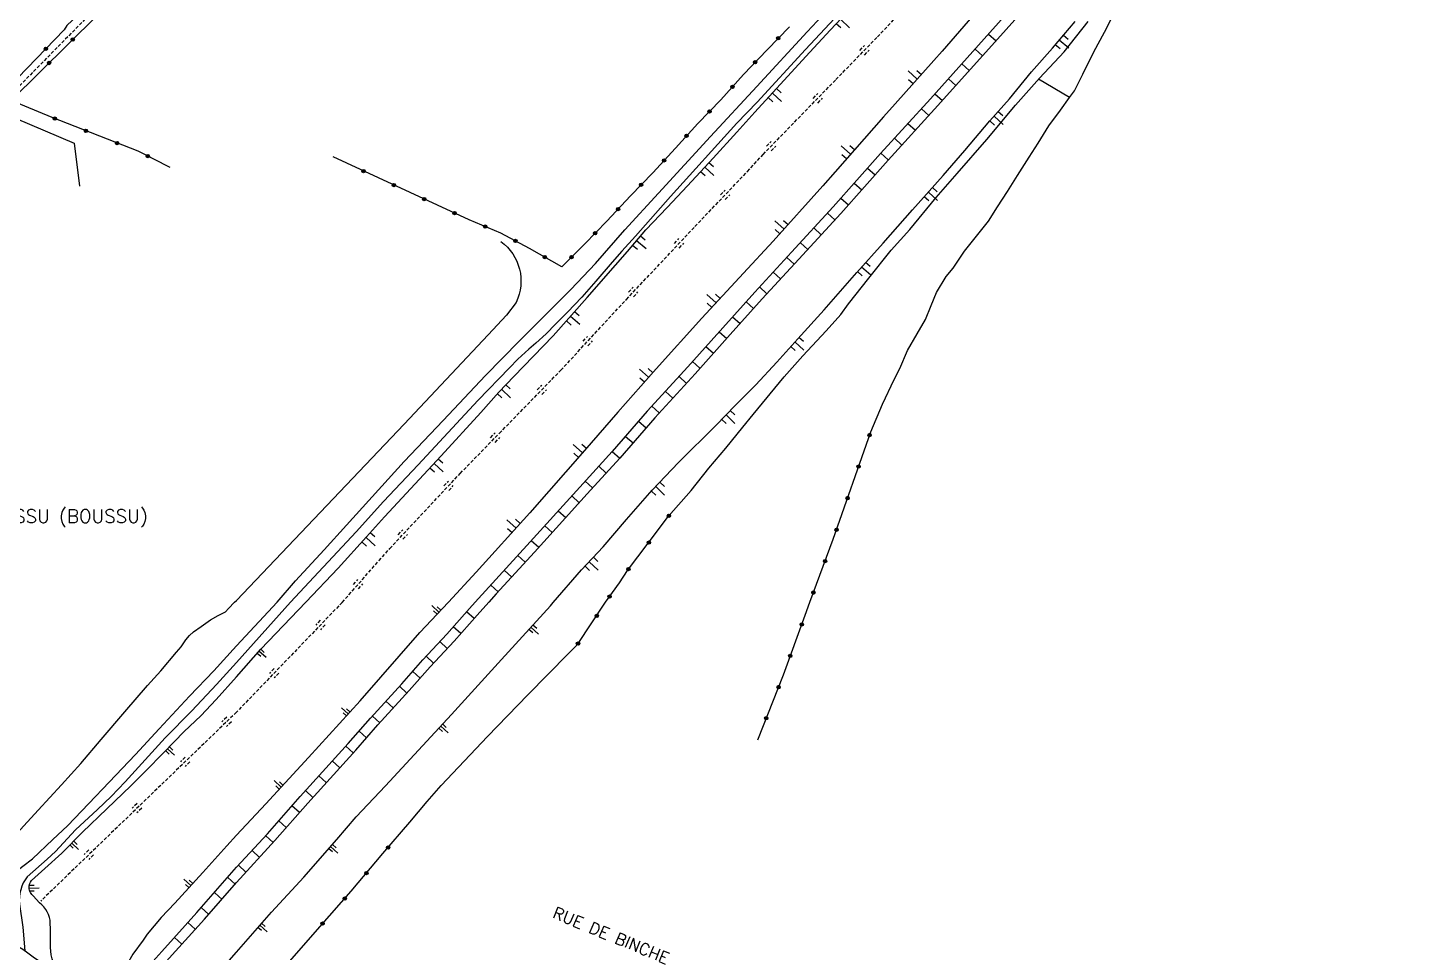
# Model space of a CAD drawing. Header units: millimetres. Extents: x 109000 to 110000, y 124000 to 125001.
# Drawn here: x 109468.8 to 109676, y 124197.7 to 124335.9 of the extents above; entities that cross this region are included whole.
import ezdxf
from ezdxf.enums import TextEntityAlignment as Align

# ---------------------------------------------------------------- set-up
doc = ezdxf.new("R2010")
doc.units = ezdxf.units.MM
doc.linetypes.add('DASHED', pattern=[0.75, 0.5, -0.25])
doc.layers.get('0').update_dxf_attribs({"linetype": 'CONTINUOUS'})
for name, color, linetype in [('W0001', 6, 'DASHED'), ('W0008', 7, 'CONTINUOUS'), ('W0100', 7, 'CONTINUOUS'), ('W0211', 2, 'CONTINUOUS'), ('W0220', 5, 'DASHED'), ('W0322', 7, 'CONTINUOUS'), ('W0700', 7, 'CONTINUOUS'), ('W0980', 7, 'CONTINUOUS'), ('W0989', 7, 'CONTINUOUS')]:
    doc.layers.add(name, color=color, linetype=linetype)
doc.styles.get("Standard").update_dxf_attribs({"font": 'romans.shx', "width": 0.85})

# ---------------------------------------------------------------- blocks, each defined once
blk = doc.blocks.new('TP15')
at = {"color": 0}
for p, q in [((0, 1), (0, 0)), ((-0.289, 0.5), (-0.289, 0)), ((0.289, 0.5), (0.289, 0))]:
    blk.add_line(p, q, dxfattribs=at)
blk = doc.blocks.new('TP13')
at = {"layer": 'W0700', "color": 0}
blk.add_line((0, 0), (0, 1.5), dxfattribs=at)
blk = doc.blocks.new('TP06')
at = {"layer": 'W0220', "color": 0}
for p, q in [((-0.5, 0.5), (0.5, 0.5)), ((-0.5, -0.5), (0.5, -0.5))]:
    blk.add_line(p, q, dxfattribs=at)
blk = doc.blocks.new('t322o')
at = {"color": 0, "linetype": 'Continuous'}
for radius in [0.25, 0.15]:
    blk.add_circle((0, 0), radius, dxfattribs=at)
blk = doc.blocks.new('HB')
at = {"layer": 'W0211', "xscale": 3.174889739122591, "yscale": 1.848669772341964, "zscale": 3.174889739122591, "rotation": 180}
blk.add_blockref('TP15', (0, 0), dxfattribs=at)

msp = doc.modelspace()

# ---------------------------------------------------------------- linework, layer by layer
at = {"layer": 'W0001'}
msp.add_lwpolyline([(109500.07, 124360.85), (109483.18, 124343.06), (109465.08, 124324.66), (109430.26, 124291.56), (109421.9, 124283.98)], dxfattribs=at)
msp.add_lwpolyline([(109433.68, 124195.9, -0.139417), (109451.89, 124200.36, -0.093409), (109470.52, 124193.21), (109489.76, 124178.26), (109500, 124172.82)], format="xyb", dxfattribs=at)
at = {"layer": 'W0008'}
msp.add_lwpolyline([(109428.78, 124250), (109430.95, 124227.3), (109432.47, 124213.58, 0.342169), (109437.64, 124206.56), (109441.64, 124205.75), (109444.84, 124205.58, -0.062403), (109454.53, 124204.15, -0.046425), (109462.22, 124201.5, -0.078728), (109474.75, 124192.66), (109478.83, 124189.06)], format="xyb", dxfattribs=at)
at = {"layer": 'W0100'}
for points in [[(109624.48, 124325.45), (109625.23, 124326.45), (109626.48, 124328.95), (109628.15, 124332.28), (109629.74, 124335.2), (109631.07, 124337.87), (109632.24, 124340.12), (109633.49, 124342.79), (109634.57, 124344.37), (109636.16, 124346.54), (109637.58, 124348.45), (109639.25, 124350.2), (109640.41, 124351.54), (109642.41, 124353.54), (109645, 124355.87), (109647.59, 124358.12), (109649.75, 124360.12), (109651.01, 124361.29), (109654.84, 124364.12), (109656.51, 124365.37), (109670.11, 124375.87), (109676.03, 124381.12)], [(109594.45, 124342.71), (109585.06, 124332.64), (109577.81, 124324.75), (109574.77, 124321.6), (109564.84, 124310.62), (109559.62, 124304.71), (109557.59, 124302.47), (109556.15, 124300.82), (109553.69, 124297.99), (109551.61, 124295.59), (109549.48, 124293.35), (109547.67, 124291.54), (109546.28, 124290.1), (109544.73, 124288.72), (109543.67, 124287.81), (109542.07, 124286.32), (109540.79, 124285.04), (109536.09, 124280.14), (109527.13, 124270.54), (109521.96, 124265.05), (109517.9, 124260.52), (109508.09, 124250)], [(109506.09, 124250), (109508.84, 124253.17), (109513.11, 124257.82), (109516.44, 124261.52), (109525.08, 124271.01), (109530.87, 124277.18), (109537.23, 124283.91), (109542.27, 124289.04), (109549.96, 124296.72), (109553.66, 124300.61), (109558.03, 124305.64), (109563.06, 124311.14), (109570.85, 124319.59), (109577.78, 124327.08), (109585.28, 124335.24), (109589.75, 124340.08)], [(109567.93, 124266.68), (109570.6, 124270.04), (109573.15, 124273.05), (109575.7, 124276.18), (109577.21, 124278.04), (109581.85, 124283.71), (109584.63, 124286.84), (109588.11, 124290.55), (109590.31, 124292.99), (109591.47, 124294.61), (109594.49, 124298.43), (109597.85, 124302.6), (109600.64, 124305.73), (109604.58, 124310.49), (109607.71, 124314.08), (109612.12, 124319.18), (109616.41, 124324.28), (109620.01, 124328.33), (109623.72, 124332.27), (109627.31, 124336.79)], [(109596.54, 124279.61), (109598.29, 124283.28), (109599.12, 124284.95), (109600.29, 124287.61), (109601.71, 124290.11), (109602.96, 124292.28), (109603.8, 124294.36), (109604.63, 124296.28), (109606.05, 124298.7), (109607.13, 124299.95), (109608.8, 124302.45), (109610.39, 124304.45), (109612.39, 124306.95), (109613.72, 124309.12), (109615.22, 124311.37), (109616.72, 124313.78), (109618.48, 124316.53), (109619.81, 124318.62), (109621.4, 124321.2), (109623.15, 124323.53), (109624.48, 124325.45), (109619.89, 124328.2)], [(109464.73, 124323.29), (109475.73, 124318.62), (109476.53, 124312.18)], [(109470.34, 124218.91), (109473.86, 124222.7), (109476.75, 124225.87), (109479.76, 124229.49), (109483.33, 124233.63), (109486.72, 124237.54), (109488.68, 124239.73), (109491.01, 124242.53), (109491.75, 124243.31), (109492.42, 124244.39), (109492.99, 124245.01), (109493.57, 124245.56), (109494.71, 124246.36), (109496.11, 124247.36), (109497.26, 124248.02), (109498.34, 124248.55), (109498.81, 124249.08), (109499.68, 124250)], [(109499.68, 124250), (109500, 124250.25)], [(109500, 124241.01), (109508.09, 124250)], [(109500, 124243.49), (109506.09, 124250)], [(109458.67, 124202.92), (109459.61, 124204.04), (109461.69, 124205.63), (109464.87, 124208.03), (109468.05, 124210.55), (109469.53, 124211.65), (109472.54, 124214.55), (109474.73, 124216.57), (109477.92, 124219.91), (109480.99, 124223.11), (109484.88, 124227.25), (109488.42, 124231.09), (109492.97, 124235.96), (109496.59, 124239.75), (109500, 124243.49)]]:
    msp.add_lwpolyline(points, dxfattribs=at)
for points in [[(109539.51, 124303.93, -0.36117), (109541.79, 124294.82), (109540.37, 124292.93), (109537.61, 124289.99), (109525.08, 124276.61), (109500, 124250.25)], [(109500, 124241.01), (109497.03, 124237.68), (109493.32, 124233.76), (109489.35, 124229.75), (109483.35, 124223.13), (109481.26, 124220.95), (109479.21, 124219.03), (109475.96, 124215.96), (109472.94, 124212.73), (109471.7, 124211.57), (109468.71, 124208.97, 0.193325), (109467.57, 124204.86), (109468.05, 124201.43), (109468.38, 124197.89)]]:
    msp.add_lwpolyline(points, format="xyb", dxfattribs=at)
at = {"layer": 'W0211'}
for points in [[(109510.38, 124250.02), (109515.18, 124255.08), (109519.45, 124259.78), (109522.12, 124262.76), (109530.6, 124271.87), (109536.52, 124278.38), (109539.19, 124281.41), (109541.43, 124283.76), (109547.35, 124289.84), (109552.41, 124295.54), (109556.63, 124300.39), (109558.44, 124302.41), (109561.16, 124305.67), (109564.36, 124309.02), (109567.4, 124312.22), (109571.24, 124316.38), (109574.77, 124320.27), (109577.49, 124323.26), (109585.11, 124331.57), (109588.74, 124335.51), (109593.12, 124340.2)], [(109609.99, 124337.61), (109605.45, 124332.36), (109604.2, 124330.97), (109598.45, 124324.48), (109596.7, 124322.53), (109592.35, 124317.64), (109589.46, 124314.34), (109587.61, 124312.24), (109580.21, 124303.96), (109575.76, 124299.16), (109569.57, 124292.47), (109562.72, 124284.88), (109556.97, 124278.39), (109552.03, 124272.7), (109543.83, 124263.36), (109535.84, 124254.48), (109531.69, 124250)], [(109547.35, 124249.96), (109551.58, 124254.82), (109554.79, 124258.3), (109558.27, 124262.34), (109562.13, 124266.74), (109566.07, 124270.86), (109571.67, 124276.46), (109574.52, 124279.39), (109577.64, 124282.51), (109580.76, 124285.9), (109583.88, 124289.38), (109587.82, 124293.69), (109592.69, 124299.29), (109596.63, 124303.69), (109601.04, 124308.64), (109605.63, 124313.77), (109608.84, 124317.53), (109612.6, 124321.93), (109615.54, 124325.23), (109618.84, 124329.27), (109621.96, 124332.84), (109625.35, 124336.79)], [(109500, 124238.83), (109503.66, 124243), (109510.38, 124250.02)], [(109500, 124215.16), (109504.38, 124219.87), (109510.74, 124226.81), (109518.48, 124235.26), (109527.38, 124245.46), (109531.69, 124250)], [(109500, 124197.68), (109505.21, 124203.69), (109510.07, 124208.9), (109515, 124214.53), (109517.89, 124217.91), (109522.25, 124222.55), (109532.14, 124233.22), (109539.63, 124241.45), (109546.93, 124249.46), (109547.35, 124249.96)], [(109525.91, 124217.12), (109528.52, 124220.22), (109530.59, 124222.62), (109537.51, 124229.94), (109543.53, 124236.16), (109549.59, 124242.27), (109550.95, 124243.69)], [(109500, 124215.16), (109498.54, 124213.59), (109494.97, 124209.6), (109490.8, 124205.02), (109488.75, 124202.86), (109486.67, 124200.37), (109486.03, 124199.49), (109484.52, 124197.38), (109483.64, 124195.87), (109482.72, 124194.31), (109482.09, 124193.24), (109481.37, 124191.92)], [(109500, 124187.13), (109501.96, 124189.36), (109504.91, 124192.83), (109507.98, 124196.33), (109512.43, 124201.45)], [(109489.36, 124187.41), (109490.51, 124188.19), (109491.88, 124189.16), (109493.9, 124191.12), (109495.81, 124192.89), (109497.87, 124195.25), (109497.87, 124195.25), (109500, 124197.68)]]:
    msp.add_lwpolyline(points, dxfattribs=at)
msp.add_lwpolyline([(109479.21, 124189.49), (109477.28, 124191.28), (109475.75, 124192.55), (109473.9, 124194.3, -0.215858), (109472.22, 124198.41), (109472.2, 124201.18), (109472.17, 124202.01, 0.227586), (109470.57, 124205.05), (109469.63, 124206.11, -0.443911), (109469.38, 124208.42), (109471.36, 124210.19), (109473.91, 124212.5), (109477, 124215.64), (109480.61, 124219.12), (109484.19, 124222.57), (109486.39, 124224.74), (109489.16, 124227.51), (109492.18, 124230.69), (109494.68, 124233.03), (109496.96, 124235.47), (109500, 124238.83)], format="xyb", dxfattribs=at)
at = {"layer": 'W0220'}
for points in [[(109515.8, 124249.98), (109521.3, 124256.22), (109522.9, 124258.02), (109533.44, 124269.26), (109539.29, 124275.25), (109548.48, 124284.68), (109558.27, 124295.27), (109568.52, 124306.15), (109576.36, 124314.39), (109578.71, 124316.94), (109589.6, 124328.12), (109595.8, 124334.51), (109599.95, 124338.85)], [(109515.8, 124249.98), (109500, 124233.56)], [(109500, 124233.56), (109470.73, 124205.32)]]:
    msp.add_lwpolyline(points, dxfattribs=at)
at = {"layer": 'W0322'}
for points in [[(109490.1, 124315), (109485.31, 124317.4), (109472.47, 124322.43), (109466.33, 124325.01), (109479.17, 124337.71), (109486.36, 124344.83), (109489.86, 124348.27), (109496.67, 124355.63), (109500, 124359.29)], [(109482.61, 124343.73), (109474.62, 124336.18), (109474.25, 124335.56), (109464.55, 124325.56)], [(109582.63, 124336), (109579.3, 124332.59), (109575.79, 124328.89), (109572.37, 124325.09), (109568.95, 124321.58), (109565.63, 124317.88), (109562.21, 124314.18), (109558.88, 124310.76), (109555.37, 124306.97), (109552.05, 124303.55), (109548.63, 124300.14), (109543.79, 124302.89), (109539.51, 124305.17), (109534.76, 124307.16), (109514.44, 124316.55)], [(109585.7, 124250.03), (109589.2, 124259.44), (109594.79, 124275.45), (109596.54, 124279.61)], [(109555.17, 124250), (109557.26, 124252.89), (109558.42, 124254.74), (109561.55, 124258.8), (109564.56, 124262.85), (109567.93, 124266.68)], [(109550.95, 124243.69), (109555.17, 124250)], [(109577.9, 124229.41), (109581.74, 124239.15), (109584.99, 124248.08), (109585.7, 124250.03)], [(109460.18, 124207.85), (109463.31, 124211.27), (109470.34, 124218.91)], [(109512.43, 124201.45), (109517.13, 124206.79), (109521.88, 124212.42), (109525.91, 124217.12)]]:
    msp.add_lwpolyline(points, dxfattribs=at)
at = {"layer": 'W0700'}
for points in [[(109619.94, 124343.39), (109612.6, 124335.14), (109603.7, 124325.23), (109596.27, 124317.07), (109589.2, 124309.1), (109582.96, 124302.31), (109577.45, 124296.35), (109572.68, 124291.03), (109567.45, 124285.17), (109561.39, 124278.56), (109556.16, 124272.51), (109551.3, 124267.2), (109543.41, 124258.48), (109537.72, 124252.25), (109535.67, 124250)], [(109621.07, 124342.4), (109613.72, 124334.14), (109604.81, 124324.23), (109597.38, 124316.07), (109590.31, 124308.09), (109584.06, 124301.3), (109578.56, 124295.34), (109573.8, 124290.03), (109568.56, 124284.16), (109562.51, 124277.57), (109557.29, 124271.52), (109552.41, 124266.19), (109544.52, 124257.48), (109538.83, 124251.24), (109537.7, 124250)], [(109500, 124208.09), (109505.75, 124214.38), (109510.64, 124219.98), (109517.83, 124227.9), (109521.13, 124231.65), (109525.8, 124236.82), (109528.96, 124240.36), (109532.55, 124244.2), (109535.96, 124248.05), (109537.7, 124250)], [(109500, 124210.38), (109504.64, 124215.38), (109509.52, 124220.98), (109516.71, 124228.89), (109520.01, 124232.65), (109524.69, 124237.82), (109527.85, 124241.37), (109531.44, 124245.21), (109534.84, 124249.05), (109535.67, 124250)], [(109467.04, 124173.11), (109471.18, 124177.91), (109476.48, 124183.95), (109483.02, 124191.3), (109488.83, 124197.8), (109494.09, 124203.63), (109500, 124210.38)], [(109468.19, 124172.16), (109472.31, 124176.92), (109477.6, 124182.95), (109484.14, 124190.3), (109489.94, 124196.8), (109495.21, 124202.63), (109500, 124208.09)]]:
    msp.add_lwpolyline(points, dxfattribs=at)

# ---------------------------------------------------------------- block references
at = {"layer": 'W0211'}
for p, rotation in [((109590.25, 124337.14), 46.99769302363224), ((109622.98, 124334.02), 49.26569379080026), ((109601.75, 124328.2), 228.4799870047995), ((109580.1, 124326.1), 47.46592440413045), ((109613.22, 124322.63), 48.34290310244602), ((109591.78, 124316.99), 228.6678518759826), ((109569.99, 124315.02), 47.26696170266648), ((109603.41, 124311.29), 48.2161302160243), ((109581.83, 124305.77), 228.2573198465894), ((109559.79, 124304.02), 50.07882764737196), ((109593.42, 124300.1), 48.12137833564826), ((109571.67, 124294.74), 227.1960063598943), ((109549.92, 124292.73), 48.37615481842462), ((109583.44, 124288.9), 48.15625986865201), ((109561.6, 124283.62), 228.479984281133), ((109539.6, 124281.85), 46.30852854992933), ((109573.16, 124277.99), 45.88567427608453), ((109551.71, 124272.34), 228.7255451571142), ((109529.53, 124270.73), 47.05890883749548), ((109562.65, 124267.28), 46.27825422095817), ((109541.79, 124261.09), 228.0247889935759), ((109519.37, 124259.69), 47.70269855830049), ((109552.71, 124256.05), 47.32966252027647)]:
    msp.add_blockref('HB', p, dxfattribs=dict(at, rotation=rotation))
for p, xscale, yscale, zscale, rotation in [((109530.25, 124248.53), 1.434985436724845, 1.434985436724845, 1.434985436724845, 46.98588889708585), ((109544.01, 124246.26), 1.551033007962529, 1.551033007962529, 1.551033007962529, 227.6848508413509), ((109503.36, 124242.66), 1.396284310426523, 1.396284310426523, 1.396284310426523, 228.7078734459992), ((109516.69, 124233.3), 1.366878186420228, 1.366878186420228, 1.366878186420228, 47.52177573053187), ((109530.53, 124231.48), 1.472188275500804, 1.472188275500804, 1.472188275500804, 227.1900790039365), ((109489.71, 124228.09), 1.416882604733316, 1.416882604733316, 1.416882604733316, 226.5080948448164), ((109506.67, 124222.37), 1.420168567844435, 1.420168567844435, 1.420168567844435, 47.46591791049542), ((109475.38, 124214), 1.396750291063445, 1.396750291063445, 1.396750291063445, 225.4309972759435), ((109514.07, 124213.46), 1.454361601561037, 1.454361601561037, 1.454361601561037, 228.7905650261762), ((109469.01, 124207.22), 1.483109782972296, 1.483109782972295, 1.483109782972295, 272.0999235403291), ((109493.18, 124207.64), 1.452914788930462, 1.452914788930462, 1.452914788930462, 47.70885518584068), ((109503.48, 124201.7), 1.447360972109969, 1.447360972109969, 1.447360972109969, 229.0621340150002)]:
    msp.add_blockref('TP15', p, dxfattribs=dict(at, xscale=xscale, yscale=yscale, zscale=zscale, rotation=rotation))
at = {"layer": 'W0220'}
for p, rotation in [((109593.85, 124332.5), 45.88567330215844), ((109586.88, 124325.32), 45.7540103248191), ((109579.9, 124318.16), 45.7540103248191), ((109573.03, 124310.89), 46.39951229210403), ((109566.15, 124303.64), 46.73662777041172), ((109559.3, 124296.36), 46.73662777041172), ((109552.5, 124289.03), 47.22209379653559), ((109545.63, 124281.76), 45.74427742471159), ((109538.65, 124274.6), 45.70151528018133), ((109531.7, 124267.41), 46.81546755765347), ((109524.86, 124260.11), 46.81546755765347), ((109518.17, 124252.68), 48.62869272602384), ((109512.54, 124246.59), 226.1452153402406), ((109505.62, 124239.38), 226.1452153402406), ((109498.52, 124232.13), 223.9788795803074), ((109492.32, 124226.15), 223.9788795803074), ((109485.12, 124219.21), 223.9788795803074), ((109477.93, 124212.26), 223.9788795803074)]:
    msp.add_blockref('TP06', p, dxfattribs=dict(at, rotation=rotation))
at = {"layer": 'W0322'}
for p, rotation in [((109475.53, 124334.11), 44.70082211120145), ((109580.97, 124334.3), 225.7832126321562), ((109471.51, 124332.74), 225.8686761477595), ((109471.98, 124330.6), 44.70082211120145), ((109577.5, 124330.7), 226.4837504608763), ((109574.11, 124327.03), 227.9891930735822), ((109570.7, 124323.37), 225.7611162101326), ((109472.84, 124322.29), 158.593839981416), ((109477.49, 124320.46), 158.593839981416), ((109567.28, 124319.72), 228.0704722124204), ((109482.15, 124318.64), 158.593839981416), ((109486.74, 124316.68), 153.4539177435451), ((109563.91, 124316.03), 227.2669596993921), ((109518.98, 124314.45), 155.1920182362809), ((109523.52, 124312.36), 155.1920182362809), ((109560.47, 124312.4), 225.7832189953687), ((109528.06, 124310.26), 155.1920182362809), ((109557.04, 124308.77), 227.2075232995696), ((109532.6, 124308.16), 155.1920182362809), ((109537.17, 124306.15), 157.2345238089957), ((109553.59, 124305.14), 225.783218995494), ((109541.69, 124304.01), 151.947213681112), ((109546.06, 124301.59), 150.3966356447921), ((109550.08, 124301.59), 224.9762819442603), ((109594.63, 124274.99), 70.74837819794328), ((109592.98, 124270.27), 70.74837819794328), ((109591.33, 124265.55), 70.74837819794328), ((109564.63, 124262.92), 48.66786043890181), ((109561.64, 124258.92), 53.37020962508792), ((109589.68, 124260.83), 70.74837819794328), ((109558.58, 124254.96), 52.32942903704357), ((109587.97, 124256.14), 69.59534115864456), ((109555.77, 124250.83), 54.13355649042806), ((109586.22, 124251.45), 69.59534115864456), ((109553.84, 124247.96), 55.91180018446437), ((109584.48, 124246.68), 70.00165869277792), ((109551.04, 124243.82), 55.91180018446437), ((109582.77, 124241.98), 70.00165869277792), ((109581.01, 124237.3), 68.45731924214265), ((109579.17, 124232.65), 68.45731924214265), ((109522.65, 124213.32), 49.41779638833691), ((109519.42, 124209.5), 49.87571715532454), ((109516.18, 124205.7), 48.59795673486023), ((109512.87, 124201.95), 48.59795673486023)]:
    msp.add_blockref('t322o', p, dxfattribs=dict(at, rotation=rotation))
at = {"layer": 'W0700'}
for p, rotation in [((109612.41, 124334.92), 228.0478739666562), ((109610.4, 124332.69), 228.0478739666562), ((109608.39, 124330.46), 228.0478739666562), ((109606.39, 124328.23), 228.0478739666562), ((109604.38, 124326), 228.0478739666562), ((109602.37, 124323.77), 227.6706662859311), ((109600.35, 124321.56), 227.6706662859311), ((109598.33, 124319.34), 227.6706662859311), ((109596.31, 124317.12), 227.6706662859311), ((109594.32, 124314.88), 228.4657863246876), ((109592.33, 124312.63), 228.4657863246876), ((109590.34, 124310.38), 228.4657863246876), ((109588.33, 124308.15), 227.3958715464078), ((109586.3, 124305.95), 227.3958715464078), ((109584.27, 124303.74), 227.3958715464078), ((109582.24, 124301.53), 227.2669582483218), ((109580.2, 124299.33), 227.2669582483218), ((109578.17, 124297.12), 227.2669582483218), ((109576.15, 124294.9), 228.0985528401143), ((109574.15, 124292.67), 228.0985528401143), ((109572.15, 124290.43), 228.2873784122908), ((109570.15, 124288.2), 228.2873784122908), ((109568.15, 124285.96), 228.2873784122908), ((109566.14, 124283.73), 227.4659176180704), ((109564.11, 124281.52), 227.4659176180704), ((109562.08, 124279.31), 227.4659176180704), ((109560.1, 124277.06), 229.1614479101053), ((109558.14, 124274.79), 229.1614479101053), ((109556.17, 124272.52), 229.1614479101053), ((109554.15, 124270.31), 227.5555193360568), ((109552.12, 124268.1), 227.5555193360568), ((109550.11, 124265.88), 227.8230137742383), ((109548.09, 124263.65), 227.8230137742383), ((109546.08, 124261.43), 227.8230137742383), ((109544.06, 124259.21), 227.8230137742383), ((109542.04, 124256.99), 227.618925244204), ((109540.02, 124254.77), 227.618925244204), ((109538, 124252.56), 227.618925244204), ((109535.52, 124247.54), 48.3828894319226), ((109533.52, 124245.3), 48.3828894319226), ((109531.5, 124243.08), 46.97421876060763), ((109529.46, 124240.89), 46.97421876060763), ((109527.45, 124238.66), 48.29955911279266), ((109525.45, 124236.42), 47.83232313782702), ((109523.43, 124234.2), 47.83232313782702), ((109521.42, 124231.98), 47.83232313782702), ((109519.44, 124229.73), 48.71947724198603), ((109517.45, 124227.48), 47.7264690654462), ((109515.43, 124225.26), 47.7264690654462), ((109513.41, 124223.04), 47.7264690654462), ((109511.4, 124220.82), 47.7264690654462), ((109509.41, 124218.57), 48.93405945753778), ((109507.44, 124216.31), 48.93405945753778), ((109505.46, 124214.06), 47.17894354970813), ((109503.42, 124211.86), 47.17894354970813), ((109501.38, 124209.66), 47.17894354970813), ((109499.8, 124207.86), 48.01059497405323), ((109497.86, 124205.57), 48.01059497405323), ((109495.85, 124203.34), 48.01059497405323), ((109493.84, 124201.12), 47.88724216768986), ((109491.83, 124198.89), 47.88724216768986)]:
    msp.add_blockref('TP13', p, dxfattribs=dict(at, rotation=rotation))

# ---------------------------------------------------------------- texts
at = {"layer": 'W0980'}
msp.add_text('BOUSSU (BOUSSU)', height=2, dxfattribs=at).set_placement((109473.97, 124262.72), align=Align.MIDDLE)
at = {"layer": 'W0989'}
msp.add_text('RUE DE BINCHE', height=1.75, rotation=337.6146, dxfattribs=at).set_placement((109555.98, 124200.19), align=Align.MIDDLE)

doc.saveas('drawing.dxf')
